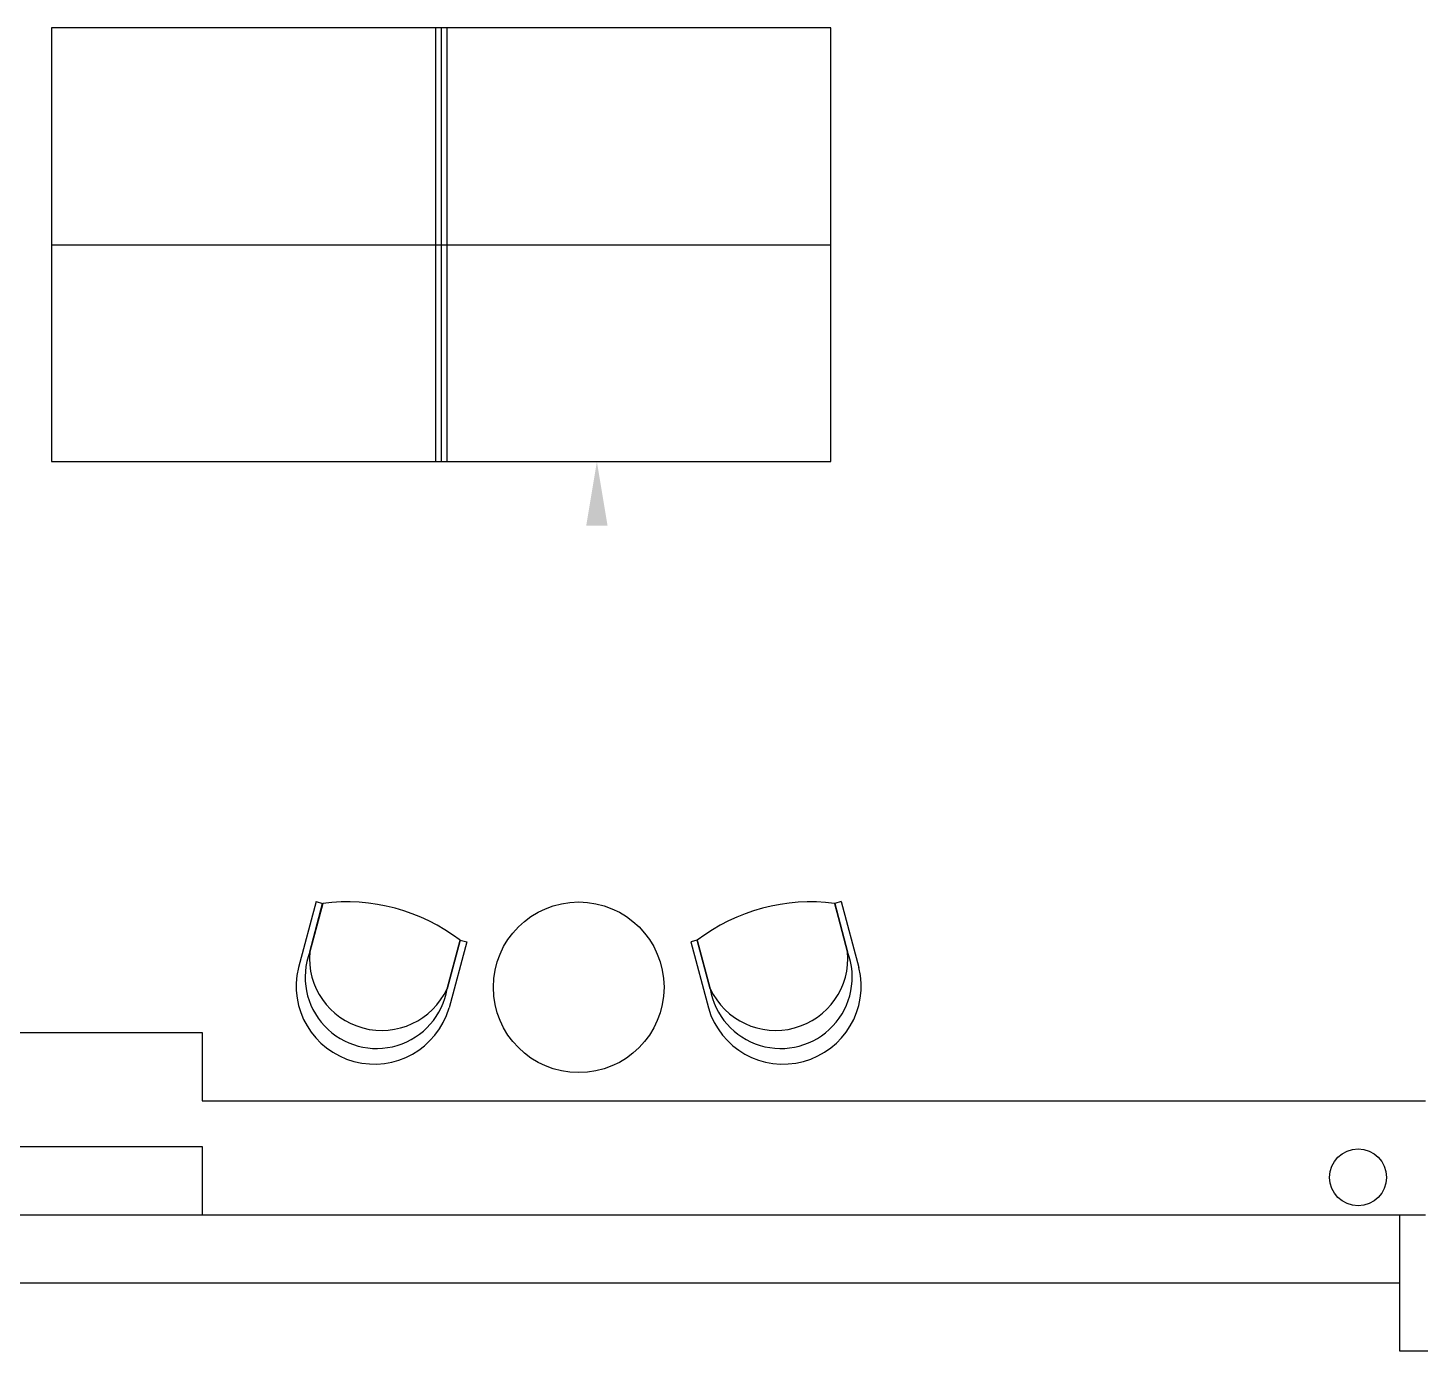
# Model space of a CAD drawing. Header units: millimetres. Extents: x 526420 to 928802, y 401925 to 509768.
# Drawn here: x 880819 to 885714, y 415899 to 420552 of the extents above; entities that cross this region are included whole.
import ezdxf

# ---------------------------------------------------------------- set-up
doc = ezdxf.new("R2010")
doc.units = ezdxf.units.MM
doc.header["$LTSCALE"] = 3000
doc.header["$MEASUREMENT"] = 0
doc.linetypes.add('DASHED2', pattern=[0.375, 0.25, -0.125])
doc.layers.get('0').update_dxf_attribs({"linetype": 'CONTINUOUS'})
doc.layers.add('P-FURNI-I', color=7, linetype='CONTINUOUS')
doc.layers.add('P-WALL', color=7, linetype='CONTINUOUS')

msp = doc.modelspace()

# ---------------------------------------------------------------- linework, layer by layer
at = {"color": 0}
for p, q in [((881832.4, 417479.5), (881770.2, 417247.5)), ((881809.9, 417302.9), (881854.9, 417473.5)), ((881854.9, 417473.5), (881809.9, 417302.9)), ((881855.6, 417473.4), (881809.9, 417302.9)), ((881832.4, 417479.5), (881854.9, 417473.5)), ((883655.4, 417473.4), (883701.1, 417302.9)), ((883678.7, 417479.5), (883656.1, 417473.5)), ((883701.1, 417302.9), (883656.1, 417473.5)), ((883656.1, 417473.5), (883701.1, 417302.9)), ((883678.7, 417479.5), (883740.8, 417247.5)), ((882292.9, 417173.4), (882338.6, 417344)), ((882292.9, 417173.4), (882338.6, 417344)), ((882339.3, 417343.8), (882293, 417173.5)), ((882361.8, 417337.8), (882299.6, 417105.7)), ((882338.6, 417344), (882361.8, 417337.8)), ((883172.5, 417344), (883149.3, 417337.8)), ((883149.3, 417337.8), (883211.4, 417105.7)), ((883171.8, 417343.8), (883218.1, 417173.5)), ((883218.2, 417173.4), (883172.5, 417344)), ((883218.2, 417173.4), (883172.5, 417344))]:
    msp.add_line(p, q, dxfattribs=at)
for centre, radius, start, end in [((881939.5, 416820.4), 658.4, 52.6831, 97.3169), ((883571.6, 416820.4), 658.4, 82.6831, 127.3169), ((882045, 417214.4), 251.2, 159.3868, 350.6132), ((882062.8, 417280.7), 253.9, 175.0001, 334.9999), ((883448.2, 417280.7), 253.9, 205.0001, 4.9999), ((883466, 417214.4), 251.2, 189.3868, 20.6132), ((882036.5, 417182.4), 274.1, 166.2558, 343.7442), ((883474.6, 417182.4), 274.1, 196.2558, 13.7442)]:
    msp.add_arc(centre, radius, start, end, dxfattribs=at)
at = {"layer": 'P-FURNI-I', "color": 0, "linetype": 'DASHED2', "ltscale": 5}
for p, q in [((883642.2, 420551.6), (880902.2, 420551.6)), ((880902.2, 420551.6), (880902.2, 419026.6)), ((882252.2, 420551.6), (882252.2, 419026.6)), ((882272.2, 420551.6), (882272.2, 419026.6)), ((882292.2, 420551.6), (882292.2, 419026.6)), ((883642.2, 419026.6), (883642.2, 420551.6)), ((880902.2, 419789.1), (883642.2, 419789.1)), ((880902.2, 419026.6), (883642.2, 419026.6))]:
    msp.add_line(p, q, dxfattribs=at)
at = {"layer": 'P-FURNI-I', "color": 0, "ltscale": 100}
for p, q in [((878812.2, 417019.1), (881432.2, 417019.1)), ((881432.2, 417019.1), (881432.2, 416779.1)), ((881432.2, 416779.1), (885732.2, 416779.1))]:
    msp.add_line(p, q, dxfattribs=at)
at = {"layer": 'P-FURNI-I', "color": 0, "ltscale": 2}
msp.add_circle((882755.5, 417178.3), 300, dxfattribs=at)
msp.add_solid([(882782, 418801.6), (882819.5, 419026.6), (882857, 418801.6)], dxfattribs=at)
at = {"layer": 'P-WALL', "color": 0, "ltscale": 100}
for p, q in [((878812.2, 417019.1), (881432.2, 417019.1)), ((881432.2, 417019.1), (881432.2, 416779.1)), ((881432.2, 416779.1), (885732.2, 416779.2)), ((878812.2, 416619.1), (881432.2, 416619.1)), ((881432.2, 416619.1), (881432.2, 416379.1)), ((878572.2, 416379.1), (885732.2, 416378.4)), ((885642.2, 415899.1), (885642.2, 416379.1)), ((878332.2, 416139.1), (885642.2, 416139.1)), ((888532.2, 415899.1), (885642.2, 415899.1))]:
    msp.add_line(p, q, dxfattribs=at)
msp.add_circle((885495.7, 416510), 100, dxfattribs=at)

doc.saveas('drawing.dxf')
